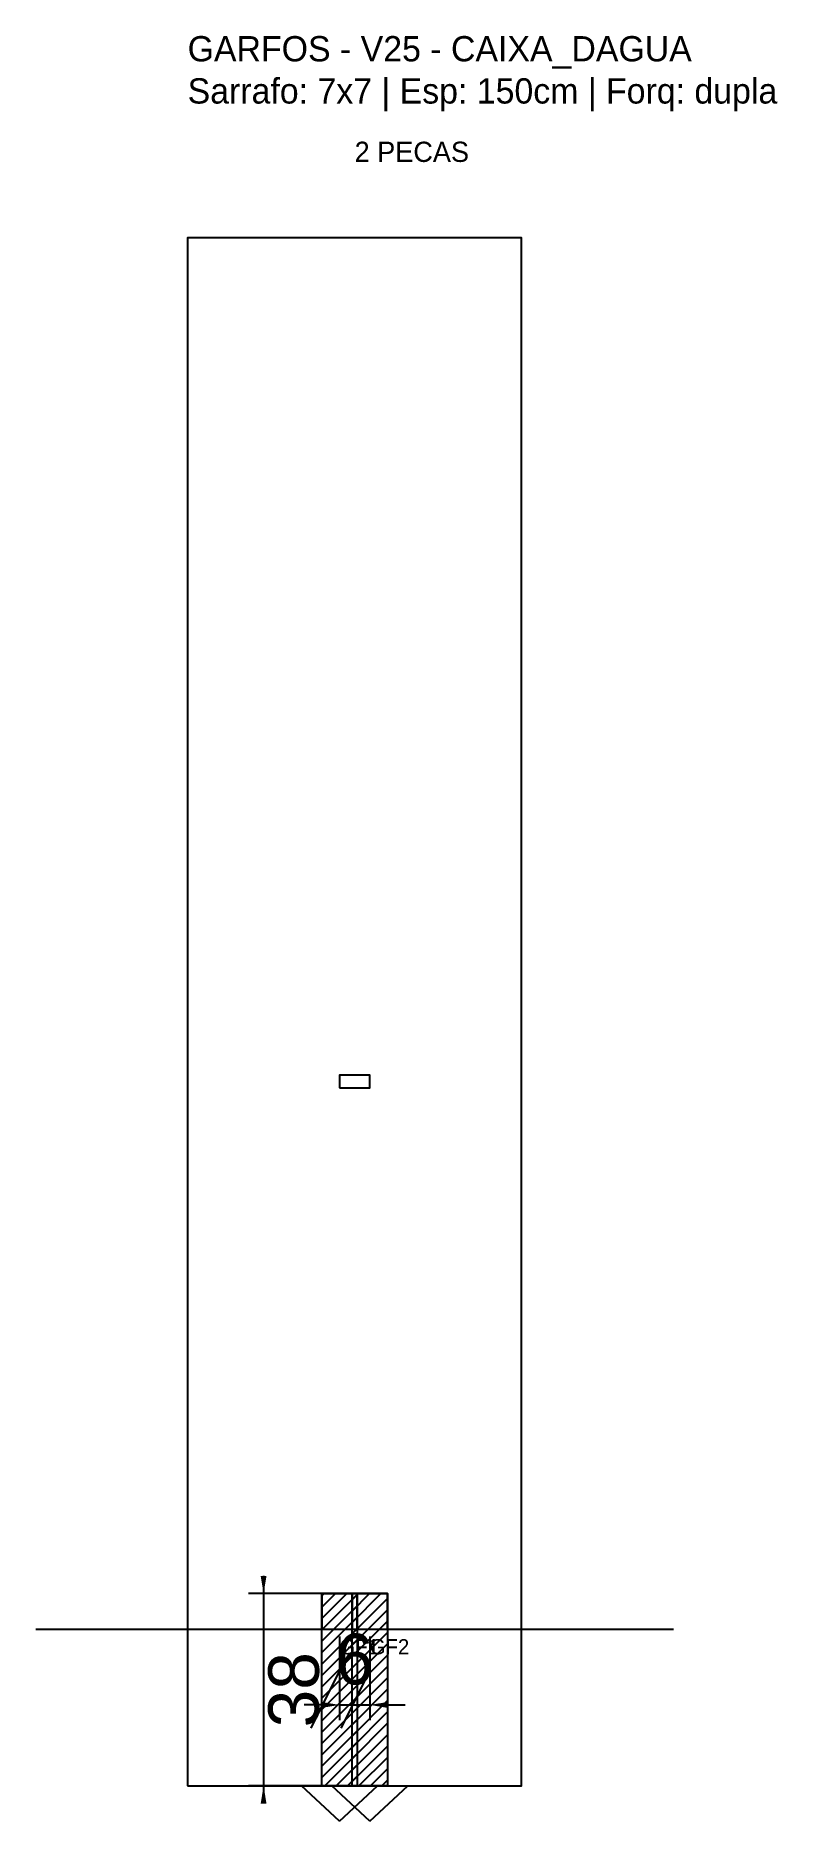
# Model space of a CAD drawing. Header units: metres. Extents: x -30 to 116, y -45 to 308.
import ezdxf

# ---------------------------------------------------------------- set-up
doc = ezdxf.new("R2010")
doc.units = ezdxf.units.M
for name, color, linetype in [('BARRA_ANCORAGEM', 1, 'Continuous'), ('COTA', 241, 'Continuous'), ('GARFOS OK', 3, 'Continuous'), ('NOME DA VIGA', 6, 'Continuous'), ('SARR_7x7', 40, 'Continuous'), ('TIRAS REESCORAMENTO', 252, 'Continuous'), ('VIGAS', 3, 'Continuous')]:
    doc.layers.add(name, color=color, linetype=linetype)
doc.dimstyles.new('EZ DXF', dxfattribs={"dimtxt": 10, "dimasz": 3.5, "dimexe": 3, "dimexo": 1.5, "dimgap": 1, "dimtad": 1, "dimdec": 1, "dimdsep": 46, "dimcen": 2.5, "dimazin": 3, "dimtfac": 1, "dimtmove": 0, "dimatfit": 3})

msp = doc.modelspace()

# ---------------------------------------------------------------- hatches: boundary and pattern name
at = {"layer": 'COTA'}
h = msp.add_hatch(dxfattribs=at)
h.set_pattern_fill('ANSI31', scale=0.5)
h.paths.add_polyline_path([(26.5, 0), (33.5, 0), (33.5, -38), (26.5, -38)])
h = msp.add_hatch(dxfattribs=at)
h.set_pattern_fill('ANSI31', scale=0.5)
h.paths.add_polyline_path([(32.47, 0), (39.47, 0), (39.47, -38), (32.47, -38)])

# ---------------------------------------------------------------- linework, layer by layer
at = {"layer": 'BARRA_ANCORAGEM'}
for p, q in [((30, -15.2), (24.3, -26.6)), ((35.97, -15.2), (30.27, -26.6))]:
    msp.add_line(p, q, dxfattribs=at)
at = {"layer": 'GARFOS OK', "linetype": 'CONTINUOUS'}
msp.add_line((-30, -7), (95.97, -7), dxfattribs=at)
at = {"layer": 'GARFOS OK'}
for p, q in [((30, -45), (22.5, -38)), ((22.5, -38), (37.5, -38)), ((35.97, -45), (28.47, -38)), ((28.47, -38), (43.47, -38)), ((30, -45), (37.5, -38)), ((35.97, -45), (43.47, -38))]:
    msp.add_line(p, q, dxfattribs=at)
for points in [[(26.5, 0), (33.5, 0), (33.5, -38), (26.5, -38), (26.5, 0)], [(32.47, 0), (39.47, 0), (39.47, -38), (32.47, -38), (32.47, 0)]]:
    msp.add_lwpolyline(points, dxfattribs=at)
at = {"layer": 'SARR_7x7'}
for points in [[(26.5, -7), (33.5, -7), (33.5, 0), (26.5, 0), (26.5, -7)], [(32.47, -7), (39.47, -7), (39.47, 0), (32.47, 0), (32.47, -7)]]:
    msp.add_lwpolyline(points, dxfattribs=at)
at = {"layer": 'TIRAS REESCORAMENTO'}
msp.add_lwpolyline([(30, 100), (35.97, 100), (35.97, 102.5), (30, 102.5), (30, 100)], dxfattribs=at)
at = {"layer": 'VIGAS'}
msp.add_lwpolyline([(0, -38), (65.97, -38), (65.97, 268), (0, 268), (0, -38)], dxfattribs=at)

# ---------------------------------------------------------------- texts
at = {"layer": 'NOME DA VIGA'}
for s, height, p in [('2 PECAS', 4, (32.98, 283)), ('GF1', 3, (30, -12)), ('GF2', 3, (35.97, -12))]:
    msp.add_text(s, height=height, dxfattribs=at).set_placement(p)
at = {"layer": 'NOME DA VIGA', "insert": (0, 293), "char_height": 5, "attachment_point": 7}
msp.add_mtext('GARFOS - V25 - CAIXA_DAGUA\\PSarrafo: 7x7 | Esp: 150cm | Forq: dupla', dxfattribs=at)

# ---------------------------------------------------------------- dimensions: what is measured, and where the dimension line sits
at = {"layer": 'COTA'}
msp.add_linear_dim(base=(15, 0), p1=(30, 0), p2=(30, -38), angle=90, dimstyle='EZ DXF', dxfattribs=at).render()
msp.add_linear_dim(base=(30, -22), p1=(30, -7), p2=(35.97, -7), dimstyle='EZ DXF', dxfattribs=at).render()

doc.saveas('drawing.dxf')
